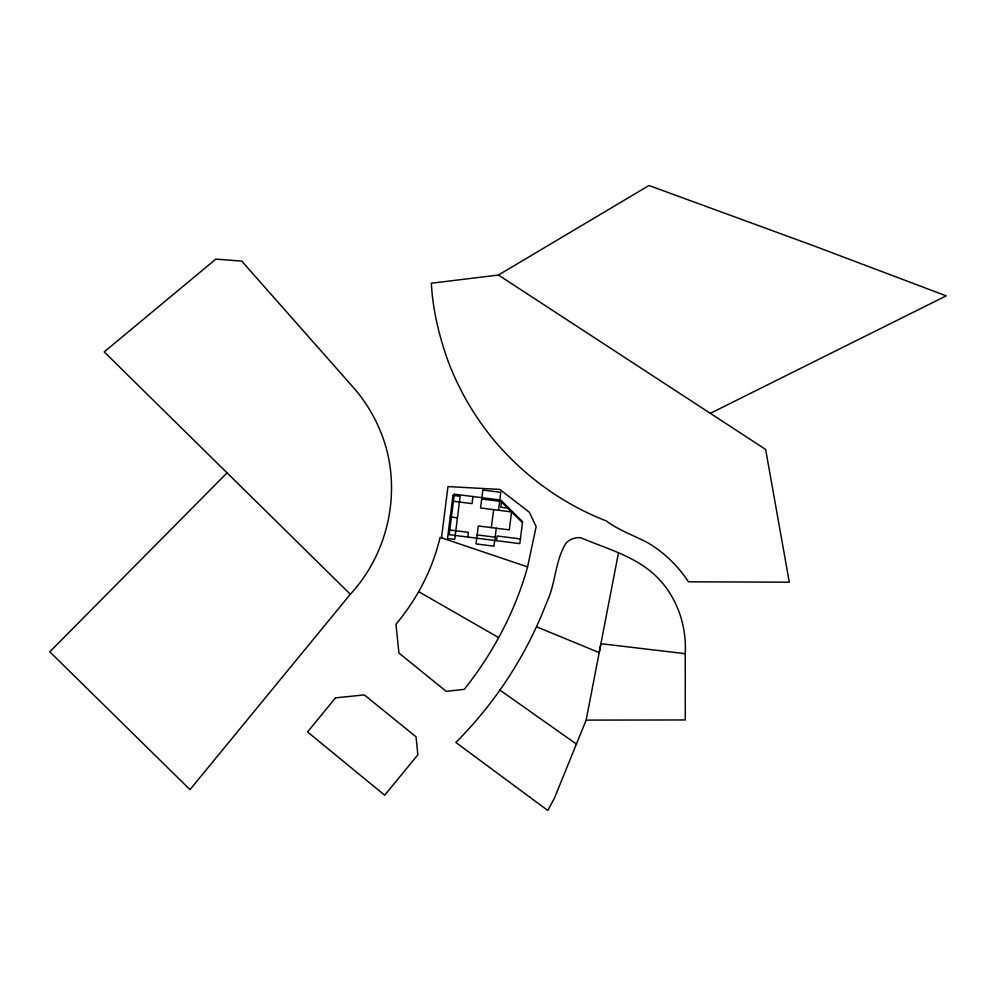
<?xml version="1.0" encoding="UTF-8"?>
<svg xmlns="http://www.w3.org/2000/svg" width="996" height="996" viewBox="0 0 996 996"><rect width="100%" height="100%" fill="white"/><g stroke="black" fill="none" stroke-linecap="round" stroke-linejoin="round"><path stroke-width="1.49" d="M441.502 537.828L447.976 486.583L499.78 489.41L529.324 512.23L536.159 526.635L527.581 566.886C515.243 611.482 493.02 653.227 464.236 689.344L446.245 691.361L398.91 653.04L395.972 624.218C417.013 599.106 432.625 569.326 440.095 537.354L527.581 566.886M467.821 537.056L468.419 532.362L449.781 529.997M472.951 496.543L472.054 503.627L453.417 501.274M491.364 527.594L493.63 509.641M496.245 528.216L493.979 546.169L476.026 543.903L478.292 525.95L509.317 529.872L511.583 511.919L480.57 507.997L482.836 490.032L500.789 492.31L498.523 510.263M496.556 540.679L497.141 535.985L520.41 538.936M501.449 501.922L500.776 507.263L507.761 508.147M618.429 553.066L586.146 720.108L554.399 798.219L547.775 810.483L455.882 742.468C495.149 702.989 526.498 655.343 546.368 603.19C555.868 584.042 554.822 560.387 566.413 542.534C570.322 539.097 575.402 537.242 580.606 537.678C607.211 549.008 637.49 556.714 658.244 578.365C677.429 598.285 686.754 626.247 685.248 653.687L685.285 719.959L586.146 720.108M350.331 594.251C390.656 550.776 403.293 484.093 379.65 429.413A153.11 153.11 0 0 0 353.194 387.282L241.742 261.114L215.833 259.122L104.207 351.887L350.331 594.251L189.987 789.641L49.8 651.807L227.051 472.851M498.411 275.045L765.638 449.433L789.305 582.199L688.435 581.801C678.139 566.027 664.332 552.656 648.147 542.994C634.191 535.475 619.039 530.532 606.228 520.883C563.039 504.213 524.531 476.25 494.639 440.967A277.71 277.71 0 0 1 448.163 361.374C439.149 336.225 432.762 309.955 431.343 283.225L498.411 275.045L648.994 185.517L812.724 245.439L946.2 295.862L710.322 413.34M685.248 653.687L600.912 643.69L599.206 652.604L536.595 626.833M481.703 499.021L499.656 501.287M450.254 516.924L457.425 517.833M477.159 534.927L495.112 537.193M418.631 591.649L498.697 637.614M499.892 690.066L576.41 744.062M499.394 499.88L522.477 522.663M452.968 495.386L447.528 538.475L454.711 539.384L460.152 496.294L452.968 495.386M454.313 494.178L449.184 534.69L519.825 543.629L522.601 521.643L500.727 500.054L454.313 494.178M335.528 697.847L307.552 731.936L384.68 795.206L417.872 754.781L416.029 736.791L364.337 694.909L335.528 697.847"/></g></svg>
